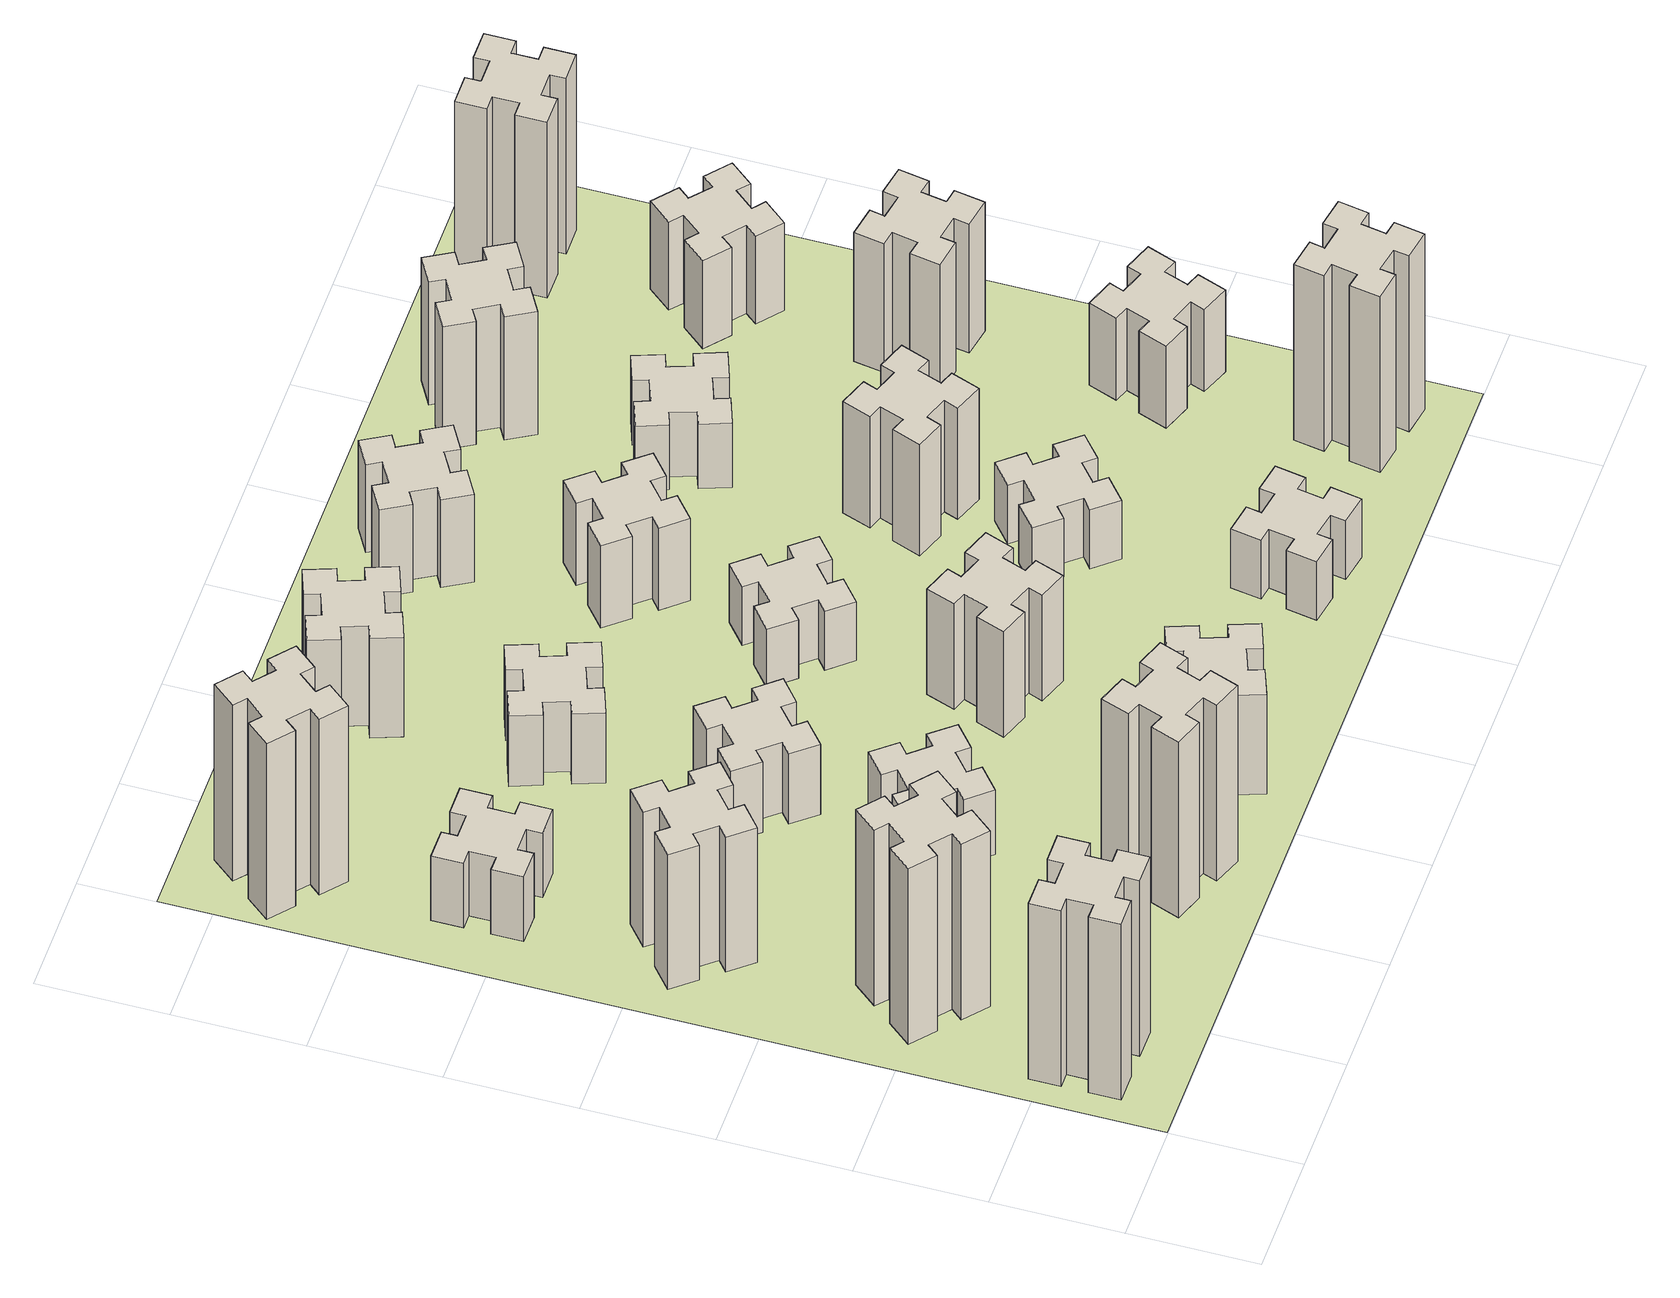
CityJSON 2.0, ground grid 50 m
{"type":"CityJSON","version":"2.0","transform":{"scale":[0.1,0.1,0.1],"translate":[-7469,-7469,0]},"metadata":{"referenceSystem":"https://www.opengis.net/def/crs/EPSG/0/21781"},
"CityObjects":{
"building1":{"type":"Building","attributes":{"class":"1000","function":"1000","usage":"1000","yearOfConstruction":2016,"roofType":"1000","measuredHeight":90,"storeysAboveGround":30,"storeysBelowGround":0},"geometry":[{"type":"Solid","lod":"1","boundaries":[[[[0,1,2,3,4,5,6,7,8,9,10,11,12,13,14,15,16,17,18,19]],[[17,16,20,21]],[[16,15,22,20]],[[15,14,23,22]],[[14,13,24,23]],[[13,12,25,24]],[[12,11,26,25]],[[11,10,27,26]],[[10,9,28,27]],[[9,8,29,28]],[[8,7,30,29]],[[7,6,31,30]],[[6,5,32,31]],[[5,4,33,32]],[[4,3,34,33]],[[3,2,35,34]],[[2,1,36,35]],[[1,0,37,36]],[[0,19,38,37]],[[19,18,39,38]],[[18,17,21,39]],[[24,25,26,27,28,29,30,31,32,33,34,35,36,37,38,39,21,20,22,23]]]]}]},
"building2":{"type":"Building","attributes":{"class":"1000","function":"1000","usage":"1000","yearOfConstruction":2016,"roofType":"1000","measuredHeight":90,"storeysAboveGround":30,"storeysBelowGround":0},"geometry":[{"type":"Solid","lod":"1","boundaries":[[[[40,41,42,43,44,45,46,47,48,49,50,51,52,53,54,55,56,57,58,59]],[[57,56,60,61]],[[56,55,62,60]],[[55,54,63,62]],[[54,53,64,63]],[[53,52,65,64]],[[52,51,66,65]],[[51,50,67,66]],[[50,49,68,67]],[[49,48,69,68]],[[48,47,70,69]],[[47,46,71,70]],[[46,45,72,71]],[[45,44,73,72]],[[44,43,74,73]],[[43,42,75,74]],[[42,41,76,75]],[[41,40,77,76]],[[40,59,78,77]],[[59,58,79,78]],[[58,57,61,79]],[[64,65,66,67,68,69,70,71,72,73,74,75,76,77,78,79,61,60,62,63]]]]}]},
"building3":{"type":"Building","attributes":{"class":"1000","function":"1000","usage":"1000","yearOfConstruction":2016,"roofType":"1000","measuredHeight":69,"storeysAboveGround":30,"storeysBelowGround":0},"geometry":[{"type":"Solid","lod":"1","boundaries":[[[[80,81,82,83,84,85,86,87,88,89,90,91,92,93,94,95,96,97,98,99]],[[97,96,100,101]],[[96,95,102,100]],[[95,94,103,102]],[[94,93,104,103]],[[93,92,105,104]],[[92,91,106,105]],[[91,90,107,106]],[[90,89,108,107]],[[89,88,109,108]],[[88,87,110,109]],[[87,86,111,110]],[[86,85,112,111]],[[85,84,113,112]],[[84,83,114,113]],[[83,82,115,114]],[[82,81,116,115]],[[81,80,117,116]],[[80,99,118,117]],[[99,98,119,118]],[[98,97,101,119]],[[104,105,106,107,108,109,110,111,112,113,114,115,116,117,118,119,101,100,102,103]]]]}]},
"building4":{"type":"Building","attributes":{"class":"1000","function":"1000","usage":"1000","yearOfConstruction":2016,"roofType":"1000","measuredHeight":33,"storeysAboveGround":30,"storeysBelowGround":0},"geometry":[{"type":"Solid","lod":"1","boundaries":[[[[120,121,122,123,124,125,126,127,128,129,130,131,132,133,134,135,136,137,138,139]],[[137,136,140,141]],[[136,135,142,140]],[[135,134,143,142]],[[134,133,144,143]],[[133,132,145,144]],[[132,131,146,145]],[[131,130,147,146]],[[130,129,148,147]],[[129,128,149,148]],[[128,127,150,149]],[[127,126,151,150]],[[126,125,152,151]],[[125,124,153,152]],[[124,123,154,153]],[[123,122,155,154]],[[122,121,156,155]],[[121,120,157,156]],[[120,139,158,157]],[[139,138,159,158]],[[138,137,141,159]],[[144,145,146,147,148,149,150,151,152,153,154,155,156,157,158,159,141,140,142,143]]]]}]},
"building5":{"type":"Building","attributes":{"class":"1000","function":"1000","usage":"1000","yearOfConstruction":2016,"roofType":"1000","measuredHeight":90,"storeysAboveGround":30,"storeysBelowGround":0},"geometry":[{"type":"Solid","lod":"1","boundaries":[[[[160,161,162,163,164,165,166,167,168,169,170,171,172,173,174,175,176,177,178,179]],[[177,176,180,181]],[[176,175,182,180]],[[175,174,183,182]],[[174,173,184,183]],[[173,172,185,184]],[[172,171,186,185]],[[171,170,187,186]],[[170,169,188,187]],[[169,168,189,188]],[[168,167,190,189]],[[167,166,191,190]],[[166,165,192,191]],[[165,164,193,192]],[[164,163,194,193]],[[163,162,195,194]],[[162,161,196,195]],[[161,160,197,196]],[[160,179,198,197]],[[179,178,199,198]],[[178,177,181,199]],[[184,185,186,187,188,189,190,191,192,193,194,195,196,197,198,199,181,180,182,183]]]]}]},
"building6":{"type":"Building","attributes":{"class":"1000","function":"1000","usage":"1000","yearOfConstruction":2016,"roofType":"1000","measuredHeight":90,"storeysAboveGround":30,"storeysBelowGround":0},"geometry":[{"type":"Solid","lod":"1","boundaries":[[[[200,201,202,203,204,205,206,207,208,209,210,211,212,213,214,215,216,217,218,219]],[[217,216,220,221]],[[216,215,222,220]],[[215,214,223,222]],[[214,213,224,223]],[[213,212,225,224]],[[212,211,226,225]],[[211,210,227,226]],[[210,209,228,227]],[[209,208,229,228]],[[208,207,230,229]],[[207,206,231,230]],[[206,205,232,231]],[[205,204,233,232]],[[204,203,234,233]],[[203,202,235,234]],[[202,201,236,235]],[[201,200,237,236]],[[200,219,238,237]],[[219,218,239,238]],[[218,217,221,239]],[[224,225,226,227,228,229,230,231,232,233,234,235,236,237,238,239,221,220,222,223]]]]}]},
"building7":{"type":"Building","attributes":{"class":"1000","function":"1000","usage":"1000","yearOfConstruction":2016,"roofType":"1000","measuredHeight":33,"storeysAboveGround":30,"storeysBelowGround":0},"geometry":[{"type":"Solid","lod":"1","boundaries":[[[[240,241,242,243,244,245,246,247,248,249,250,251,252,253,254,255,256,257,258,259]],[[257,256,260,261]],[[256,255,262,260]],[[255,254,263,262]],[[254,253,264,263]],[[253,252,265,264]],[[252,251,266,265]],[[251,250,267,266]],[[250,249,268,267]],[[249,248,269,268]],[[248,247,270,269]],[[247,246,271,270]],[[246,245,272,271]],[[245,244,273,272]],[[244,243,274,273]],[[243,242,275,274]],[[242,241,276,275]],[[241,240,277,276]],[[240,259,278,277]],[[259,258,279,278]],[[258,257,261,279]],[[264,265,266,267,268,269,270,271,272,273,274,275,276,277,278,279,261,260,262,263]]]]}]},
"building8":{"type":"Building","attributes":{"class":"1000","function":"1000","usage":"1000","yearOfConstruction":2016,"roofType":"1000","measuredHeight":36,"storeysAboveGround":30,"storeysBelowGround":0},"geometry":[{"type":"Solid","lod":"1","boundaries":[[[[280,281,282,283,284,285,286,287,288,289,290,291,292,293,294,295,296,297,298,299]],[[297,296,300,301]],[[296,295,302,300]],[[295,294,303,302]],[[294,293,304,303]],[[293,292,305,304]],[[292,291,306,305]],[[291,290,307,306]],[[290,289,308,307]],[[289,288,309,308]],[[288,287,310,309]],[[287,286,311,310]],[[286,285,312,311]],[[285,284,313,312]],[[284,283,314,313]],[[283,282,315,314]],[[282,281,316,315]],[[281,280,317,316]],[[280,299,318,317]],[[299,298,319,318]],[[298,297,301,319]],[[304,305,306,307,308,309,310,311,312,313,314,315,316,317,318,319,301,300,302,303]]]]}]},
"building9":{"type":"Building","attributes":{"class":"1000","function":"1000","usage":"1000","yearOfConstruction":2016,"roofType":"1000","measuredHeight":51,"storeysAboveGround":30,"storeysBelowGround":0},"geometry":[{"type":"Solid","lod":"1","boundaries":[[[[320,321,322,323,324,325,326,327,328,329,330,331,332,333,334,335,336,337,338,339]],[[337,336,340,341]],[[336,335,342,340]],[[335,334,343,342]],[[334,333,344,343]],[[333,332,345,344]],[[332,331,346,345]],[[331,330,347,346]],[[330,329,348,347]],[[329,328,349,348]],[[328,327,350,349]],[[327,326,351,350]],[[326,325,352,351]],[[325,324,353,352]],[[324,323,354,353]],[[323,322,355,354]],[[322,321,356,355]],[[321,320,357,356]],[[320,339,358,357]],[[339,338,359,358]],[[338,337,341,359]],[[344,345,346,347,348,349,350,351,352,353,354,355,356,357,358,359,341,340,342,343]]]]}]},
"building10":{"type":"Building","attributes":{"class":"1000","function":"1000","usage":"1000","yearOfConstruction":2016,"roofType":"1000","measuredHeight":36,"storeysAboveGround":30,"storeysBelowGround":0},"geometry":[{"type":"Solid","lod":"1","boundaries":[[[[360,361,362,363,364,365,366,367,368,369,370,371,372,373,374,375,376,377,378,379]],[[377,376,380,381]],[[376,375,382,380]],[[375,374,383,382]],[[374,373,384,383]],[[373,372,385,384]],[[372,371,386,385]],[[371,370,387,386]],[[370,369,388,387]],[[369,368,389,388]],[[368,367,390,389]],[[367,366,391,390]],[[366,365,392,391]],[[365,364,393,392]],[[364,363,394,393]],[[363,362,395,394]],[[362,361,396,395]],[[361,360,397,396]],[[360,379,398,397]],[[379,378,399,398]],[[378,377,381,399]],[[384,385,386,387,388,389,390,391,392,393,394,395,396,397,398,399,381,380,382,383]]]]}]},
"building11":{"type":"Building","attributes":{"class":"1000","function":"1000","usage":"1000","yearOfConstruction":2016,"roofType":"1000","measuredHeight":51,"storeysAboveGround":30,"storeysBelowGround":0},"geometry":[{"type":"Solid","lod":"1","boundaries":[[[[400,401,402,403,404,405,406,407,408,409,410,411,412,413,414,415,416,417,418,419]],[[417,416,420,421]],[[416,415,422,420]],[[415,414,423,422]],[[414,413,424,423]],[[413,412,425,424]],[[412,411,426,425]],[[411,410,427,426]],[[410,409,428,427]],[[409,408,429,428]],[[408,407,430,429]],[[407,406,431,430]],[[406,405,432,431]],[[405,404,433,432]],[[404,403,434,433]],[[403,402,435,434]],[[402,401,436,435]],[[401,400,437,436]],[[400,419,438,437]],[[419,418,439,438]],[[418,417,421,439]],[[424,425,426,427,428,429,430,431,432,433,434,435,436,437,438,439,421,420,422,423]]]]}]},
"building12":{"type":"Building","attributes":{"class":"1000","function":"1000","usage":"1000","yearOfConstruction":2016,"roofType":"1000","measuredHeight":54,"storeysAboveGround":30,"storeysBelowGround":0},"geometry":[{"type":"Solid","lod":"1","boundaries":[[[[440,441,442,443,444,445,446,447,448,449,450,451,452,453,454,455,456,457,458,459]],[[457,456,460,461]],[[456,455,462,460]],[[455,454,463,462]],[[454,453,464,463]],[[453,452,465,464]],[[452,451,466,465]],[[451,450,467,466]],[[450,449,468,467]],[[449,448,469,468]],[[448,447,470,469]],[[447,446,471,470]],[[446,445,472,471]],[[445,444,473,472]],[[444,443,474,473]],[[443,442,475,474]],[[442,441,476,475]],[[441,440,477,476]],[[440,459,478,477]],[[459,458,479,478]],[[458,457,461,479]],[[464,465,466,467,468,469,470,471,472,473,474,475,476,477,478,479,461,460,462,463]]]]}]},
"building13":{"type":"Building","attributes":{"class":"1000","function":"1000","usage":"1000","yearOfConstruction":2016,"roofType":"1000","measuredHeight":30,"storeysAboveGround":30,"storeysBelowGround":0},"geometry":[{"type":"Solid","lod":"1","boundaries":[[[[480,481,482,483,484,485,486,487,488,489,490,491,492,493,494,495,496,497,498,499]],[[497,496,500,501]],[[496,495,502,500]],[[495,494,503,502]],[[494,493,504,503]],[[493,492,505,504]],[[492,491,506,505]],[[491,490,507,506]],[[490,489,508,507]],[[489,488,509,508]],[[488,487,510,509]],[[487,486,511,510]],[[486,485,512,511]],[[485,484,513,512]],[[484,483,514,513]],[[483,482,515,514]],[[482,481,516,515]],[[481,480,517,516]],[[480,499,518,517]],[[499,498,519,518]],[[498,497,501,519]],[[504,505,506,507,508,509,510,511,512,513,514,515,516,517,518,519,501,500,502,503]]]]}]},
"building14":{"type":"Building","attributes":{"class":"1000","function":"1000","usage":"1000","yearOfConstruction":2016,"roofType":"1000","measuredHeight":42,"storeysAboveGround":30,"storeysBelowGround":0},"geometry":[{"type":"Solid","lod":"1","boundaries":[[[[520,521,522,523,524,525,526,527,528,529,530,531,532,533,534,535,536,537,538,539]],[[537,536,540,541]],[[536,535,542,540]],[[535,534,543,542]],[[534,533,544,543]],[[533,532,545,544]],[[532,531,546,545]],[[531,530,547,546]],[[530,529,548,547]],[[529,528,549,548]],[[528,527,550,549]],[[527,526,551,550]],[[526,525,552,551]],[[525,524,553,552]],[[524,523,554,553]],[[523,522,555,554]],[[522,521,556,555]],[[521,520,557,556]],[[520,539,558,557]],[[539,538,559,558]],[[538,537,541,559]],[[544,545,546,547,548,549,550,551,552,553,554,555,556,557,558,559,541,540,542,543]]]]}]},
"building15":{"type":"Building","attributes":{"class":"1000","function":"1000","usage":"1000","yearOfConstruction":2016,"roofType":"1000","measuredHeight":30,"storeysAboveGround":30,"storeysBelowGround":0},"geometry":[{"type":"Solid","lod":"1","boundaries":[[[[560,561,562,563,564,565,566,567,568,569,570,571,572,573,574,575,576,577,578,579]],[[577,576,580,581]],[[576,575,582,580]],[[575,574,583,582]],[[574,573,584,583]],[[573,572,585,584]],[[572,571,586,585]],[[571,570,587,586]],[[570,569,588,587]],[[569,568,589,588]],[[568,567,590,589]],[[567,566,591,590]],[[566,565,592,591]],[[565,564,593,592]],[[564,563,594,593]],[[563,562,595,594]],[[562,561,596,595]],[[561,560,597,596]],[[560,579,598,597]],[[579,578,599,598]],[[578,577,581,599]],[[584,585,586,587,588,589,590,591,592,593,594,595,596,597,598,599,581,580,582,583]]]]}]},
"building16":{"type":"Building","attributes":{"class":"1000","function":"1000","usage":"1000","yearOfConstruction":2016,"roofType":"1000","measuredHeight":45,"storeysAboveGround":30,"storeysBelowGround":0},"geometry":[{"type":"Solid","lod":"1","boundaries":[[[[600,601,602,603,604,605,606,607,608,609,610,611,612,613,614,615,616,617,618,619]],[[617,616,620,621]],[[616,615,622,620]],[[615,614,623,622]],[[614,613,624,623]],[[613,612,625,624]],[[612,611,626,625]],[[611,610,627,626]],[[610,609,628,627]],[[609,608,629,628]],[[608,607,630,629]],[[607,606,631,630]],[[606,605,632,631]],[[605,604,633,632]],[[604,603,634,633]],[[603,602,635,634]],[[602,601,636,635]],[[601,600,637,636]],[[600,619,638,637]],[[619,618,639,638]],[[618,617,621,639]],[[624,625,626,627,628,629,630,631,632,633,634,635,636,637,638,639,621,620,622,623]]]]}]},
"building17":{"type":"Building","attributes":{"class":"1000","function":"1000","usage":"1000","yearOfConstruction":2016,"roofType":"1000","measuredHeight":30,"storeysAboveGround":30,"storeysBelowGround":0},"geometry":[{"type":"Solid","lod":"1","boundaries":[[[[640,641,642,643,644,645,646,647,648,649,650,651,652,653,654,655,656,657,658,659]],[[657,656,660,661]],[[656,655,662,660]],[[655,654,663,662]],[[654,653,664,663]],[[653,652,665,664]],[[652,651,666,665]],[[651,650,667,666]],[[650,649,668,667]],[[649,648,669,668]],[[648,647,670,669]],[[647,646,671,670]],[[646,645,672,671]],[[645,644,673,672]],[[644,643,674,673]],[[643,642,675,674]],[[642,641,676,675]],[[641,640,677,676]],[[640,659,678,677]],[[659,658,679,678]],[[658,657,661,679]],[[664,665,666,667,668,669,670,671,672,673,674,675,676,677,678,679,661,660,662,663]]]]}]},
"building18":{"type":"Building","attributes":{"class":"1000","function":"1000","usage":"1000","yearOfConstruction":2016,"roofType":"1000","measuredHeight":57,"storeysAboveGround":30,"storeysBelowGround":0},"geometry":[{"type":"Solid","lod":"1","boundaries":[[[[680,681,682,683,684,685,686,687,688,689,690,691,692,693,694,695,696,697,698,699]],[[697,696,700,701]],[[696,695,702,700]],[[695,694,703,702]],[[694,693,704,703]],[[693,692,705,704]],[[692,691,706,705]],[[691,690,707,706]],[[690,689,708,707]],[[689,688,709,708]],[[688,687,710,709]],[[687,686,711,710]],[[686,685,712,711]],[[685,684,713,712]],[[684,683,714,713]],[[683,682,715,714]],[[682,681,716,715]],[[681,680,717,716]],[[680,699,718,717]],[[699,698,719,718]],[[698,697,701,719]],[[704,705,706,707,708,709,710,711,712,713,714,715,716,717,718,719,701,700,702,703]]]]}]},
"building19":{"type":"Building","attributes":{"class":"1000","function":"1000","usage":"1000","yearOfConstruction":2016,"roofType":"1000","measuredHeight":33,"storeysAboveGround":30,"storeysBelowGround":0},"geometry":[{"type":"Solid","lod":"1","boundaries":[[[[720,721,722,723,724,725,726,727,728,729,730,731,732,733,734,735,736,737,738,739]],[[737,736,740,741]],[[736,735,742,740]],[[735,734,743,742]],[[734,733,744,743]],[[733,732,745,744]],[[732,731,746,745]],[[731,730,747,746]],[[730,729,748,747]],[[729,728,749,748]],[[728,727,750,749]],[[727,726,751,750]],[[726,725,752,751]],[[725,724,753,752]],[[724,723,754,753]],[[723,722,755,754]],[[722,721,756,755]],[[721,720,757,756]],[[720,739,758,757]],[[739,738,759,758]],[[738,737,741,759]],[[744,745,746,747,748,749,750,751,752,753,754,755,756,757,758,759,741,740,742,743]]]]}]},
"building20":{"type":"Building","attributes":{"class":"1000","function":"1000","usage":"1000","yearOfConstruction":2016,"roofType":"1000","measuredHeight":90,"storeysAboveGround":30,"storeysBelowGround":0},"geometry":[{"type":"Solid","lod":"1","boundaries":[[[[760,761,762,763,764,765,766,767,768,769,770,771,772,773,774,775,776,777,778,779]],[[777,776,780,781]],[[776,775,782,780]],[[775,774,783,782]],[[774,773,784,783]],[[773,772,785,784]],[[772,771,786,785]],[[771,770,787,786]],[[770,769,788,787]],[[769,768,789,788]],[[768,767,790,789]],[[767,766,791,790]],[[766,765,792,791]],[[765,764,793,792]],[[764,763,794,793]],[[763,762,795,794]],[[762,761,796,795]],[[761,760,797,796]],[[760,779,798,797]],[[779,778,799,798]],[[778,777,781,799]],[[784,785,786,787,788,789,790,791,792,793,794,795,796,797,798,799,781,780,782,783]]]]}]},
"building21":{"type":"Building","attributes":{"class":"1000","function":"1000","usage":"1000","yearOfConstruction":2016,"roofType":"1000","measuredHeight":63,"storeysAboveGround":30,"storeysBelowGround":0},"geometry":[{"type":"Solid","lod":"1","boundaries":[[[[800,801,802,803,804,805,806,807,808,809,810,811,812,813,814,815,816,817,818,819]],[[817,816,820,821]],[[816,815,822,820]],[[815,814,823,822]],[[814,813,824,823]],[[813,812,825,824]],[[812,811,826,825]],[[811,810,827,826]],[[810,809,828,827]],[[809,808,829,828]],[[808,807,830,829]],[[807,806,831,830]],[[806,805,832,831]],[[805,804,833,832]],[[804,803,834,833]],[[803,802,835,834]],[[802,801,836,835]],[[801,800,837,836]],[[800,819,838,837]],[[819,818,839,838]],[[818,817,821,839]],[[824,825,826,827,828,829,830,831,832,833,834,835,836,837,838,839,821,820,822,823]]]]}]},
"building22":{"type":"Building","attributes":{"class":"1000","function":"1000","usage":"1000","yearOfConstruction":2016,"roofType":"1000","measuredHeight":42,"storeysAboveGround":30,"storeysBelowGround":0},"geometry":[{"type":"Solid","lod":"1","boundaries":[[[[840,841,842,843,844,845,846,847,848,849,850,851,852,853,854,855,856,857,858,859]],[[857,856,860,861]],[[856,855,862,860]],[[855,854,863,862]],[[854,853,864,863]],[[853,852,865,864]],[[852,851,866,865]],[[851,850,867,866]],[[850,849,868,867]],[[849,848,869,868]],[[848,847,870,869]],[[847,846,871,870]],[[846,845,872,871]],[[845,844,873,872]],[[844,843,874,873]],[[843,842,875,874]],[[842,841,876,875]],[[841,840,877,876]],[[840,859,878,877]],[[859,858,879,878]],[[858,857,861,879]],[[864,865,866,867,868,869,870,871,872,873,874,875,876,877,878,879,861,860,862,863]]]]}]},
"building23":{"type":"Building","attributes":{"class":"1000","function":"1000","usage":"1000","yearOfConstruction":2016,"roofType":"1000","measuredHeight":66,"storeysAboveGround":30,"storeysBelowGround":0},"geometry":[{"type":"Solid","lod":"1","boundaries":[[[[880,881,882,883,884,885,886,887,888,889,890,891,892,893,894,895,896,897,898,899]],[[897,896,900,901]],[[896,895,902,900]],[[895,894,903,902]],[[894,893,904,903]],[[893,892,905,904]],[[892,891,906,905]],[[891,890,907,906]],[[890,889,908,907]],[[889,888,909,908]],[[888,887,910,909]],[[887,886,911,910]],[[886,885,912,911]],[[885,884,913,912]],[[884,883,914,913]],[[883,882,915,914]],[[882,881,916,915]],[[881,880,917,916]],[[880,899,918,917]],[[899,898,919,918]],[[898,897,901,919]],[[904,905,906,907,908,909,910,911,912,913,914,915,916,917,918,919,901,900,902,903]]]]}]},
"building24":{"type":"Building","attributes":{"class":"1000","function":"1000","usage":"1000","yearOfConstruction":2016,"roofType":"1000","measuredHeight":45,"storeysAboveGround":30,"storeysBelowGround":0},"geometry":[{"type":"Solid","lod":"1","boundaries":[[[[920,921,922,923,924,925,926,927,928,929,930,931,932,933,934,935,936,937,938,939]],[[937,936,940,941]],[[936,935,942,940]],[[935,934,943,942]],[[934,933,944,943]],[[933,932,945,944]],[[932,931,946,945]],[[931,930,947,946]],[[930,929,948,947]],[[929,928,949,948]],[[928,927,950,949]],[[927,926,951,950]],[[926,925,952,951]],[[925,924,953,952]],[[924,923,954,953]],[[923,922,955,954]],[[922,921,956,955]],[[921,920,957,956]],[[920,939,958,957]],[[939,938,959,958]],[[938,937,941,959]],[[944,945,946,947,948,949,950,951,952,953,954,955,956,957,958,959,941,940,942,943]]]]}]},
"building25":{"type":"Building","attributes":{"class":"1000","function":"1000","usage":"1000","yearOfConstruction":2016,"roofType":"1000","measuredHeight":90,"storeysAboveGround":30,"storeysBelowGround":0},"geometry":[{"type":"Solid","lod":"1","boundaries":[[[[960,961,962,963,964,965,966,967,968,969,970,971,972,973,974,975,976,977,978,979]],[[977,976,980,981]],[[976,975,982,980]],[[975,974,983,982]],[[974,973,984,983]],[[973,972,985,984]],[[972,971,986,985]],[[971,970,987,986]],[[970,969,988,987]],[[969,968,989,988]],[[968,967,990,989]],[[967,966,991,990]],[[966,965,992,991]],[[965,964,993,992]],[[964,963,994,993]],[[963,962,995,994]],[[962,961,996,995]],[[961,960,997,996]],[[960,979,998,997]],[[979,978,999,998]],[[978,977,981,999]],[[984,985,986,987,988,989,990,991,992,993,994,995,996,997,998,999,981,980,982,983]]]]}]},
"landuse1":{"type":"LandUse","attributes":{"name":"plot1","function":"1010"},"geometry":[{"type":"MultiSurface","lod":"1","boundaries":[[[1000,1001,1002,1003]]]}]}
},
"vertices":[
[165,425,0],[165,325,0],[105,325,0],[105,205,0],[225,205,0],[225,265,0],[325,265,0],[325,205,0],[445,205,0],[445,325,0],[385,325,0],[385,425,0],[445,425,0],[445,545,0],[325,545,0],[325,485,0],[225,485,0],[225,545,0],[105,545,0],[105,425,0],[225,485,900],[225,545,900],[325,485,900],[325,545,900],[445,545,900],[445,425,900],[385,425,900],[385,325,900],[445,325,900],[445,205,900],[325,205,900],[325,265,900],[225,265,900],[225,205,900],[105,205,900],[105,325,900],[165,325,900],[165,425,900],[105,425,900],[105,545,900],
[484,1067,0],[408,1132,0],[446,1178,0],[354,1255,0],[277,1163,0],[323,1124,0],[259,1048,0],[213,1086,0],[136,994,0],[228,917,0],[266,963,0],[343,899,0],[304,853,0],[396,776,0],[473,868,0],[427,906,0],[492,983,0],[538,944,0],[615,1036,0],[523,1113,0],[492,983,900],[538,944,900],[427,906,900],[473,868,900],[396,776,900],[304,853,900],[343,899,900],[266,963,900],[228,917,900],[136,994,900],[213,1086,900],[259,1048,900],[323,1124,900],[277,1163,900],[354,1255,900],[446,1178,900],[408,1132,900],[484,1067,900],[523,1113,900],[615,1036,900],
[492,1888,0],[427,1964,0],[473,2003,0],[396,2095,0],[304,2018,0],[343,1972,0],[266,1907,0],[228,1953,0],[136,1876,0],[213,1784,0],[259,1823,0],[323,1746,0],[277,1708,0],[354,1616,0],[446,1693,0],[408,1739,0],[484,1803,0],[523,1757,0],[615,1834,0],[538,1926,0],[484,1803,690],[523,1757,690],[408,1739,690],[446,1693,690],[354,1616,690],[277,1708,690],[323,1746,690],[259,1823,690],[213,1784,690],[136,1876,690],[228,1953,690],[266,1907,690],[343,1972,690],[304,2018,690],[396,2095,690],[473,2003,690],[427,1964,690],[492,1888,690],[538,1926,690],[615,1834,690],
[485,2545,0],[485,2645,0],[545,2645,0],[545,2765,0],[425,2765,0],[425,2705,0],[325,2705,0],[325,2765,0],[205,2765,0],[205,2645,0],[265,2645,0],[265,2545,0],[205,2545,0],[205,2425,0],[325,2425,0],[325,2485,0],[425,2485,0],[425,2425,0],[545,2425,0],[545,2545,0],[425,2485,330],[425,2425,330],[325,2485,330],[325,2425,330],[205,2425,330],[205,2545,330],[265,2545,330],[265,2645,330],[205,2645,330],[205,2765,330],[325,2765,330],[325,2705,330],[425,2705,330],[425,2765,330],[545,2765,330],[545,2645,330],[485,2645,330],[485,2545,330],[545,2545,330],[545,2425,330],
[384,3387,0],[308,3452,0],[346,3498,0],[254,3575,0],[177,3483,0],[223,3444,0],[159,3368,0],[113,3406,0],[36,3314,0],[128,3237,0],[166,3283,0],[243,3219,0],[204,3173,0],[296,3096,0],[373,3188,0],[327,3226,0],[392,3303,0],[438,3264,0],[515,3356,0],[423,3433,0],[392,3303,900],[438,3264,900],[327,3226,900],[373,3188,900],[296,3096,900],[204,3173,900],[243,3219,900],[166,3283,900],[128,3237,900],[36,3314,900],[113,3406,900],[159,3368,900],[223,3444,900],[177,3483,900],[254,3575,900],[346,3498,900],[308,3452,900],[384,3387,900],[423,3433,900],[515,3356,900],
[1129,460,0],[1095,366,0],[1039,387,0],[997,274,0],[1110,233,0],[1131,289,0],[1225,255,0],[1204,199,0],[1317,157,0],[1358,270,0],[1302,291,0],[1336,385,0],[1392,364,0],[1433,477,0],[1320,518,0],[1300,462,0],[1206,496,0],[1227,552,0],[1114,593,0],[1073,480,0],[1206,496,900],[1227,552,900],[1300,462,900],[1320,518,900],[1433,477,900],[1392,364,900],[1336,385,900],[1302,291,900],[1358,270,900],[1317,157,900],[1204,199,900],[1225,255,900],[1131,289,900],[1110,233,900],[997,274,900],[1039,387,900],[1095,366,900],[1129,460,900],[1073,480,900],[1114,593,900],
[1083,1332,0],[1006,1267,0],[968,1313,0],[876,1236,0],[953,1144,0],[999,1183,0],[1063,1106,0],[1017,1068,0],[1094,976,0],[1186,1053,0],[1148,1099,0],[1224,1163,0],[1263,1117,0],[1355,1194,0],[1278,1286,0],[1232,1248,0],[1167,1324,0],[1213,1363,0],[1136,1455,0],[1044,1378,0],[1167,1324,330],[1213,1363,330],[1232,1248,330],[1278,1286,330],[1355,1194,330],[1263,1117,330],[1224,1163,330],[1148,1099,330],[1186,1053,330],[1094,976,330],[1017,1068,330],[1063,1106,330],[999,1183,330],[953,1144,330],[876,1236,330],[968,1313,330],[1006,1267,330],[1083,1332,330],[1044,1378,330],[1136,1455,330],
[1083,1972,0],[1006,1907,0],[968,1953,0],[876,1876,0],[953,1784,0],[999,1823,0],[1063,1746,0],[1017,1708,0],[1094,1616,0],[1186,1693,0],[1148,1739,0],[1224,1803,0],[1263,1757,0],[1355,1834,0],[1278,1926,0],[1232,1888,0],[1167,1964,0],[1213,2003,0],[1136,2095,0],[1044,2018,0],[1167,1964,360],[1213,2003,360],[1232,1888,360],[1278,1926,360],[1355,1834,360],[1263,1757,360],[1224,1803,360],[1148,1739,360],[1186,1693,360],[1094,1616,360],[1017,1708,360],[1063,1746,360],[999,1823,360],[953,1784,360],[876,1876,360],[968,1953,360],[1006,1907,360],[1083,1972,360],[1044,2018,360],[1136,2095,360],
[1765,496,0],[1671,462,0],[1650,518,0],[1537,477,0],[1579,364,0],[1635,385,0],[1669,291,0],[1613,270,0],[1654,157,0],[1767,199,0],[1746,255,0],[1840,289,0],[1860,233,0],[1973,274,0],[1932,387,0],[1876,366,0],[1842,460,0],[1898,480,0],[1857,593,0],[1744,552,0],[1842,460,510],[1898,480,510],[1876,366,510],[1932,387,510],[1973,274,510],[1860,233,510],[1840,289,510],[1746,255,510],[1767,199,510],[1654,157,510],[1613,270,510],[1669,291,510],[1635,385,510],[1579,364,510],[1537,477,510],[1650,518,510],[1671,462,510],[1765,496,510],[1744,552,510],[1857,593,510],
[1106,2475,0],[1200,2509,0],[1220,2453,0],[1333,2494,0],[1292,2607,0],[1236,2586,0],[1202,2680,0],[1258,2700,0],[1217,2813,0],[1104,2772,0],[1125,2716,0],[1031,2682,0],[1010,2738,0],[897,2697,0],[939,2584,0],[995,2605,0],[1029,2511,0],[973,2490,0],[1014,2377,0],[1127,2419,0],[1029,2511,360],[973,2490,360],[995,2605,360],[939,2584,360],[897,2697,360],[1010,2738,360],[1031,2682,360],[1125,2716,360],[1104,2772,360],[1217,2813,360],[1258,2700,360],[1202,2680,360],[1236,2586,360],[1292,2607,360],[1333,2494,360],[1220,2453,360],[1200,2509,360],[1106,2475,360],[1127,2419,360],[1014,2377,360],
[1125,3456,0],[1031,3422,0],[1010,3478,0],[897,3437,0],[939,3324,0],[995,3345,0],[1029,3251,0],[973,3230,0],[1014,3117,0],[1127,3159,0],[1106,3215,0],[1200,3249,0],[1220,3193,0],[1333,3234,0],[1292,3347,0],[1236,3326,0],[1202,3420,0],[1258,3440,0],[1217,3553,0],[1104,3512,0],[1202,3420,510],[1258,3440,510],[1236,3326,510],[1292,3347,510],[1333,3234,510],[1220,3193,510],[1200,3249,510],[1106,3215,510],[1127,3159,510],[1014,3117,510],[973,3230,510],[1029,3251,510],[995,3345,510],[939,3324,510],[897,3437,510],[1010,3478,510],[1031,3422,510],[1125,3456,510],[1104,3512,510],[1217,3553,510],
[1769,1300,0],[1735,1206,0],[1679,1227,0],[1637,1114,0],[1750,1073,0],[1771,1129,0],[1865,1095,0],[1844,1039,0],[1957,997,0],[1998,1110,0],[1942,1131,0],[1976,1225,0],[2032,1204,0],[2073,1317,0],[1960,1358,0],[1940,1302,0],[1846,1336,0],[1867,1392,0],[1754,1433,0],[1713,1320,0],[1846,1336,540],[1867,1392,540],[1940,1302,540],[1960,1358,540],[2073,1317,540],[2032,1204,540],[1976,1225,540],[1942,1131,540],[1998,1110,540],[1957,997,540],[1844,1039,540],[1865,1095,540],[1771,1129,540],[1750,1073,540],[1637,1114,540],[1679,1227,540],[1735,1206,540],[1769,1300,540],[1713,1320,540],[1754,1433,540],
[1972,1988,0],[1907,2064,0],[1953,2103,0],[1876,2195,0],[1784,2118,0],[1823,2072,0],[1746,2007,0],[1708,2053,0],[1616,1976,0],[1693,1884,0],[1739,1923,0],[1803,1846,0],[1757,1808,0],[1834,1716,0],[1926,1793,0],[1888,1839,0],[1964,1903,0],[2003,1857,0],[2095,1934,0],[2018,2026,0],[1964,1903,300],[2003,1857,300],[1888,1839,300],[1926,1793,300],[1834,1716,300],[1757,1808,300],[1803,1846,300],[1739,1923,300],[1693,1884,300],[1616,1976,300],[1708,2053,300],[1746,2007,300],[1823,2072,300],[1784,2118,300],[1876,2195,300],[1953,2103,300],[1907,2064,300],[1972,1988,300],[2018,2026,300],[2095,1934,300],
[1839,2563,0],[1903,2486,0],[1857,2448,0],[1934,2356,0],[2026,2433,0],[1988,2479,0],[2064,2543,0],[2103,2497,0],[2195,2574,0],[2118,2666,0],[2072,2628,0],[2007,2704,0],[2053,2743,0],[1976,2835,0],[1884,2758,0],[1923,2712,0],[1846,2647,0],[1808,2693,0],[1716,2616,0],[1793,2524,0],[1846,2647,420],[1808,2693,420],[1923,2712,420],[1884,2758,420],[1976,2835,420],[2053,2743,420],[2007,2704,420],[2072,2628,420],[2118,2666,420],[2195,2574,420],[2103,2497,420],[2064,2543,420],[1988,2479,420],[2026,2433,420],[1934,2356,420],[1857,2448,420],[1903,2486,420],[1839,2563,420],[1793,2524,420],[1716,2616,420],
[2596,444,0],[2578,345,0],[2519,356,0],[2498,237,0],[2617,217,0],[2627,276,0],[2725,258,0],[2715,199,0],[2833,178,0],[2854,297,0],[2795,307,0],[2812,405,0],[2871,395,0],[2892,513,0],[2774,534,0],[2764,475,0],[2665,492,0],[2676,551,0],[2557,572,0],[2537,454,0],[2665,492,300],[2676,551,300],[2764,475,300],[2774,534,300],[2892,513,300],[2871,395,300],[2812,405,300],[2795,307,300],[2854,297,300],[2833,178,300],[2715,199,300],[2725,258,300],[2627,276,300],[2617,217,300],[2498,237,300],[2519,356,300],[2578,345,300],[2596,444,300],[2537,454,300],[2557,572,300],
[1844,3456,0],[1757,3406,0],[1727,3458,0],[1623,3398,0],[1683,3294,0],[1735,3324,0],[1785,3237,0],[1733,3207,0],[1793,3103,0],[1897,3163,0],[1867,3215,0],[1954,3265,0],[1984,3213,0],[2088,3273,0],[2028,3377,0],[1976,3347,0],[1926,3434,0],[1978,3464,0],[1918,3568,0],[1814,3508,0],[1926,3434,450],[1978,3464,450],[1976,3347,450],[2028,3377,450],[2088,3273,450],[1984,3213,450],[1954,3265,450],[1867,3215,450],[1897,3163,450],[1793,3103,450],[1733,3207,450],[1785,3237,450],[1735,3324,450],[1683,3294,450],[1623,3398,450],[1727,3458,450],[1757,3406,450],[1844,3456,450],[1814,3508,450],[1918,3568,450],
[2628,1099,0],[2704,1163,0],[2743,1117,0],[2835,1194,0],[2758,1286,0],[2712,1248,0],[2647,1324,0],[2693,1363,0],[2616,1455,0],[2524,1378,0],[2563,1332,0],[2486,1267,0],[2448,1313,0],[2356,1236,0],[2433,1144,0],[2479,1183,0],[2543,1106,0],[2497,1068,0],[2574,976,0],[2666,1053,0],[2543,1106,300],[2497,1068,300],[2479,1183,300],[2433,1144,300],[2356,1236,300],[2448,1313,300],[2486,1267,300],[2563,1332,300],[2524,1378,300],[2616,1455,300],[2693,1363,300],[2647,1324,300],[2712,1248,300],[2758,1286,300],[2835,1194,300],[2743,1117,300],[2704,1163,300],[2628,1099,300],[2666,1053,300],[2574,976,300],
[2682,1671,0],[2716,1765,0],[2772,1744,0],[2813,1857,0],[2700,1898,0],[2680,1842,0],[2586,1876,0],[2607,1932,0],[2494,1973,0],[2453,1860,0],[2509,1840,0],[2475,1746,0],[2419,1767,0],[2377,1654,0],[2490,1613,0],[2511,1669,0],[2605,1635,0],[2584,1579,0],[2697,1537,0],[2738,1650,0],[2605,1635,570],[2584,1579,570],[2511,1669,570],[2490,1613,570],[2377,1654,570],[2419,1767,570],[2475,1746,570],[2509,1840,570],[2453,1860,570],[2494,1973,570],[2607,1932,570],[2586,1876,570],[2680,1842,570],[2700,1898,570],[2813,1857,570],[2772,1744,570],[2716,1765,570],[2682,1671,570],[2738,1650,570],[2697,1537,570],
[2586,2475,0],[2680,2509,0],[2700,2453,0],[2813,2494,0],[2772,2607,0],[2716,2586,0],[2682,2680,0],[2738,2700,0],[2697,2813,0],[2584,2772,0],[2605,2716,0],[2511,2682,0],[2490,2738,0],[2377,2697,0],[2419,2584,0],[2475,2605,0],[2509,2511,0],[2453,2490,0],[2494,2377,0],[2607,2419,0],[2509,2511,330],[2453,2490,330],[2475,2605,330],[2419,2584,330],[2377,2697,330],[2490,2738,330],[2511,2682,330],[2605,2716,330],[2584,2772,330],[2697,2813,330],[2738,2700,330],[2682,2680,330],[2716,2586,330],[2772,2607,330],[2813,2494,330],[2700,2453,330],[2680,2509,330],[2586,2475,330],[2607,2419,330],[2494,2377,330],
[3504,475,0],[3405,492,0],[3416,551,0],[3297,572,0],[3277,454,0],[3336,444,0],[3318,345,0],[3259,356,0],[3238,237,0],[3357,217,0],[3367,276,0],[3465,258,0],[3455,199,0],[3573,178,0],[3594,297,0],[3535,307,0],[3552,405,0],[3611,395,0],[3632,513,0],[3514,534,0],[3552,405,900],[3611,395,900],[3535,307,900],[3594,297,900],[3573,178,900],[3455,199,900],[3465,258,900],[3367,276,900],[3357,217,900],[3238,237,900],[3259,356,900],[3318,345,900],[3336,444,900],[3277,454,900],[3297,572,900],[3416,551,900],[3405,492,900],[3504,475,900],[3514,534,900],[3632,513,900],
[2716,3347,0],[2666,3434,0],[2718,3464,0],[2658,3568,0],[2554,3508,0],[2584,3456,0],[2497,3406,0],[2467,3458,0],[2363,3398,0],[2423,3294,0],[2475,3324,0],[2525,3237,0],[2473,3207,0],[2533,3103,0],[2637,3163,0],[2607,3215,0],[2694,3265,0],[2724,3213,0],[2828,3273,0],[2768,3377,0],[2694,3265,630],[2724,3213,630],[2607,3215,630],[2637,3163,630],[2533,3103,630],[2473,3207,630],[2525,3237,630],[2475,3324,630],[2423,3294,630],[2363,3398,630],[2467,3458,630],[2497,3406,630],[2584,3456,630],[2554,3508,630],[2658,3568,630],[2718,3464,630],[2666,3434,630],[2716,3347,630],[2768,3377,630],[2828,3273,630],
[3351,1029,0],[3445,995,0],[3424,939,0],[3537,897,0],[3578,1010,0],[3522,1031,0],[3556,1125,0],[3612,1104,0],[3653,1217,0],[3540,1258,0],[3520,1202,0],[3426,1236,0],[3447,1292,0],[3334,1333,0],[3293,1220,0],[3349,1200,0],[3315,1106,0],[3259,1127,0],[3217,1014,0],[3330,973,0],[3315,1106,420],[3259,1127,420],[3349,1200,420],[3293,1220,420],[3334,1333,420],[3447,1292,420],[3426,1236,420],[3520,1202,420],[3540,1258,420],[3653,1217,420],[3612,1104,420],[3556,1125,420],[3522,1031,420],[3578,1010,420],[3537,897,420],[3424,939,420],[3445,995,420],[3351,1029,420],[3330,973,420],[3217,1014,420],
[3267,1856,0],[3365,1838,0],[3355,1779,0],[3473,1758,0],[3494,1877,0],[3435,1887,0],[3452,1985,0],[3511,1975,0],[3532,2093,0],[3414,2114,0],[3404,2055,0],[3305,2072,0],[3316,2131,0],[3197,2152,0],[3177,2034,0],[3236,2024,0],[3218,1925,0],[3159,1936,0],[3138,1817,0],[3257,1797,0],[3218,1925,660],[3159,1936,660],[3236,2024,660],[3177,2034,660],[3197,2152,660],[3316,2131,660],[3305,2072,660],[3404,2055,660],[3414,2114,660],[3532,2093,660],[3511,1975,660],[3452,1985,660],[3435,1887,660],[3494,1877,660],[3473,1758,660],[3355,1779,660],[3365,1838,660],[3267,1856,660],[3257,1797,660],[3138,1817,660],
[3444,2747,0],[3368,2812,0],[3406,2858,0],[3314,2935,0],[3237,2843,0],[3283,2804,0],[3219,2728,0],[3173,2766,0],[3096,2674,0],[3188,2597,0],[3226,2643,0],[3303,2579,0],[3264,2533,0],[3356,2456,0],[3433,2548,0],[3387,2586,0],[3452,2663,0],[3498,2624,0],[3575,2716,0],[3483,2793,0],[3452,2663,450],[3498,2624,450],[3387,2586,450],[3433,2548,450],[3356,2456,450],[3264,2533,450],[3303,2579,450],[3226,2643,450],[3188,2597,450],[3096,2674,450],[3173,2766,450],[3219,2728,450],[3283,2804,450],[3237,2843,450],[3314,2935,450],[3406,2858,450],[3368,2812,450],[3444,2747,450],[3483,2793,450],[3575,2716,450],
[3285,3325,0],[3385,3325,0],[3385,3265,0],[3505,3265,0],[3505,3385,0],[3445,3385,0],[3445,3485,0],[3505,3485,0],[3505,3605,0],[3385,3605,0],[3385,3545,0],[3285,3545,0],[3285,3605,0],[3165,3605,0],[3165,3485,0],[3225,3485,0],[3225,3385,0],[3165,3385,0],[3165,3265,0],[3285,3265,0],[3225,3385,900],[3165,3385,900],[3225,3485,900],[3165,3485,900],[3165,3605,900],[3285,3605,900],[3285,3545,900],[3385,3545,900],[3385,3605,900],[3505,3605,900],[3505,3485,900],[3445,3485,900],[3445,3385,900],[3505,3385,900],[3505,3265,900],[3385,3265,900],[3385,3325,900],[3285,3325,900],[3285,3265,900],[3165,3265,900],
[5,3705,0],[3705,3705,0],[3705,5,0],[5,5,0]
]}
